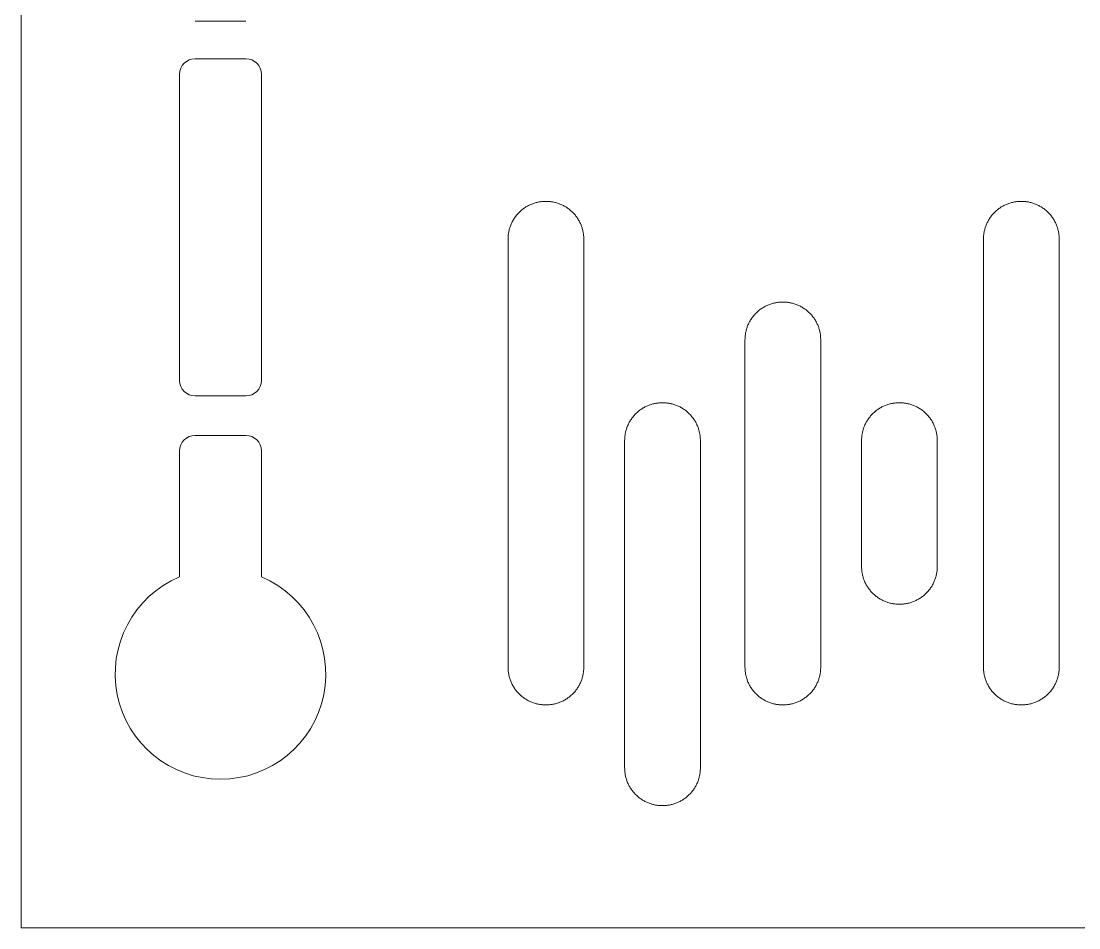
# Model space of a CAD drawing. Header units: metres. Extents: x -2538 to 7610, y -1082 to -498.
# Drawn here: x 7047.9 to 7329.1, y -1081.9 to -840.8 of the extents above; entities that cross this region are included whole.
import ezdxf

# ---------------------------------------------------------------- set-up
doc = ezdxf.new("R2010")
doc.units = ezdxf.units.M
doc.linetypes.add('AUSGEZOGEN', pattern=[0])
doc.layers.add('Standard', color=7, linetype='AUSGEZOGEN', lineweight=25)

msp = doc.modelspace()

# ---------------------------------------------------------------- linework, layer by layer
at = {"layer": 'Standard', "color": 7, "linetype": 'AUSGEZOGEN', "lineweight": 13}
for p, q in [((7094.14, -840.79), (7107.67, -840.79)), ((7094.14, -850.79), (7107.67, -850.79)), ((7090.04, -936.33), (7090.04, -854.89)), ((7111.77, -936.33), (7111.77, -854.89)), ((7094.14, -940.43), (7107.67, -940.43)), ((7094.14, -950.93), (7107.67, -950.93)), ((7090.04, -988.57), (7090.04, -955.04)), ((7111.77, -988.57), (7111.77, -955.04))]:
    msp.add_line(p, q, dxfattribs=at)
for points in [[(7047.91, -1081.87), (7609.91, -1081.87), (7609.91, -519.87), (7047.91, -519.87), (7047.91, -1081.87)], [(7197.5, -1012.6), (7197.5, -898.71), (7197.5, -898.48), (7197.49, -898.26), (7197.48, -898.04), (7197.46, -897.81), (7197.43, -897.58), (7197.41, -897.35), (7197.37, -897.12), (7197.33, -896.89), (7197.29, -896.65), (7197.23, -896.42), (7197.18, -896.19), (7197.11, -895.96), (7197.04, -895.72), (7196.97, -895.49), (7196.88, -895.26), (7196.8, -895.03), (7196.7, -894.8), (7196.6, -894.57), (7196.49, -894.34), (7196.38, -894.11), (7196.26, -893.89), (7196.14, -893.67), (7196.01, -893.45), (7195.87, -893.23), (7195.73, -893.02), (7195.58, -892.81), (7195.42, -892.61), (7195.26, -892.4), (7195.1, -892.21), (7194.93, -892.01), (7194.75, -891.82), (7194.57, -891.64), (7194.38, -891.46), (7194.19, -891.28), (7194, -891.11), (7193.8, -890.94), (7193.6, -890.78), (7193.39, -890.63), (7193.18, -890.48), (7192.97, -890.34), (7192.75, -890.2), (7192.54, -890.07), (7192.31, -889.94), (7192.09, -889.82), (7191.87, -889.71), (7191.64, -889.6), (7191.41, -889.5), (7191.18, -889.41), (7190.95, -889.32), (7190.72, -889.24), (7190.48, -889.16), (7190.25, -889.09), (7190.02, -889.03), (7189.78, -888.97), (7189.55, -888.92), (7189.32, -888.87), (7189.09, -888.83), (7188.86, -888.8), (7188.63, -888.77), (7188.4, -888.75), (7188.17, -888.73), (7187.94, -888.72), (7187.72, -888.71), (7187.5, -888.71), (7187.37, -888.71), (7187.15, -888.71), (7186.93, -888.72), (7186.7, -888.73), (7186.47, -888.75), (7186.25, -888.77), (7186.02, -888.8), (7185.79, -888.83), (7185.55, -888.87), (7185.32, -888.92), (7185.09, -888.97), (7184.86, -889.03), (7184.62, -889.09), (7184.39, -889.16), (7184.16, -889.24), (7183.92, -889.32), (7183.69, -889.41), (7183.46, -889.5), (7183.23, -889.6), (7183.01, -889.71), (7182.78, -889.82), (7182.56, -889.94), (7182.34, -890.07), (7182.12, -890.2), (7181.9, -890.34), (7181.69, -890.48), (7181.48, -890.63), (7181.27, -890.78), (7181.07, -890.94), (7180.87, -891.11), (7180.68, -891.28), (7180.49, -891.46), (7180.3, -891.64), (7180.12, -891.82), (7179.95, -892.01), (7179.78, -892.21), (7179.61, -892.4), (7179.45, -892.61), (7179.3, -892.81), (7179.15, -893.02), (7179, -893.23), (7178.87, -893.45), (7178.73, -893.67), (7178.61, -893.89), (7178.49, -894.11), (7178.38, -894.34), (7178.27, -894.57), (7178.17, -894.8), (7178.08, -895.03), (7177.99, -895.26), (7177.91, -895.49), (7177.83, -895.72), (7177.76, -895.96), (7177.7, -896.19), (7177.64, -896.42), (7177.59, -896.65), (7177.54, -896.89), (7177.5, -897.12), (7177.47, -897.35), (7177.44, -897.58), (7177.41, -897.81), (7177.4, -898.04), (7177.38, -898.26), (7177.38, -898.48), (7177.37, -898.71), (7177.37, -1012.6), (7177.38, -1012.82), (7177.38, -1013.04), (7177.4, -1013.27), (7177.41, -1013.49), (7177.44, -1013.72), (7177.47, -1013.95), (7177.5, -1014.18), (7177.54, -1014.42), (7177.59, -1014.65), (7177.64, -1014.88), (7177.7, -1015.11), (7177.76, -1015.35), (7177.83, -1015.58), (7177.91, -1015.81), (7177.99, -1016.05), (7178.08, -1016.28), (7178.17, -1016.51), (7178.27, -1016.74), (7178.38, -1016.96), (7178.49, -1017.19), (7178.61, -1017.41), (7178.73, -1017.63), (7178.87, -1017.85), (7179, -1018.07), (7179.15, -1018.28), (7179.3, -1018.49), (7179.45, -1018.7), (7179.61, -1018.9), (7179.78, -1019.1), (7179.95, -1019.29), (7180.12, -1019.48), (7180.3, -1019.67), (7180.49, -1019.85), (7180.68, -1020.02), (7180.87, -1020.19), (7181.07, -1020.36), (7181.27, -1020.52), (7181.48, -1020.67), (7181.69, -1020.82), (7181.9, -1020.97), (7182.12, -1021.1), (7182.34, -1021.23), (7182.56, -1021.36), (7182.78, -1021.48), (7183.01, -1021.59), (7183.23, -1021.7), (7183.46, -1021.8), (7183.69, -1021.89), (7183.92, -1021.98), (7184.16, -1022.06), (7184.39, -1022.14), (7184.62, -1022.21), (7184.86, -1022.27), (7185.09, -1022.33), (7185.32, -1022.38), (7185.55, -1022.43), (7185.79, -1022.47), (7186.02, -1022.5), (7186.25, -1022.53), (7186.47, -1022.56), (7186.7, -1022.57), (7186.93, -1022.59), (7187.15, -1022.59), (7187.37, -1022.6), (7187.5, -1022.6), (7187.72, -1022.59), (7187.94, -1022.59), (7188.17, -1022.57), (7188.4, -1022.56), (7188.63, -1022.53), (7188.86, -1022.5), (7189.09, -1022.47), (7189.32, -1022.43), (7189.55, -1022.38), (7189.78, -1022.33), (7190.02, -1022.27), (7190.25, -1022.21), (7190.48, -1022.14), (7190.72, -1022.06), (7190.95, -1021.98), (7191.18, -1021.89), (7191.41, -1021.8), (7191.64, -1021.7), (7191.87, -1021.59), (7192.09, -1021.48), (7192.31, -1021.36), (7192.54, -1021.23), (7192.75, -1021.1), (7192.97, -1020.97), (7193.18, -1020.82), (7193.39, -1020.67), (7193.6, -1020.52), (7193.8, -1020.36), (7194, -1020.19), (7194.19, -1020.02), (7194.38, -1019.85), (7194.57, -1019.67), (7194.75, -1019.48), (7194.93, -1019.29), (7195.1, -1019.1), (7195.26, -1018.9), (7195.42, -1018.7), (7195.58, -1018.49), (7195.73, -1018.28), (7195.87, -1018.07), (7196.01, -1017.85), (7196.14, -1017.63), (7196.26, -1017.41), (7196.38, -1017.19), (7196.49, -1016.96), (7196.6, -1016.74), (7196.7, -1016.51), (7196.8, -1016.28), (7196.88, -1016.05), (7196.97, -1015.81), (7197.04, -1015.58), (7197.11, -1015.35), (7197.18, -1015.11), (7197.23, -1014.88), (7197.29, -1014.65), (7197.33, -1014.42), (7197.37, -1014.18), (7197.41, -1013.95), (7197.43, -1013.72), (7197.46, -1013.49), (7197.48, -1013.27), (7197.49, -1013.04), (7197.5, -1012.82), (7197.5, -1012.6)], [(7323.91, -1012.6), (7323.91, -898.71), (7323.9, -898.48), (7323.9, -898.26), (7323.88, -898.04), (7323.87, -897.81), (7323.84, -897.58), (7323.81, -897.35), (7323.78, -897.12), (7323.74, -896.89), (7323.69, -896.65), (7323.64, -896.42), (7323.59, -896.19), (7323.52, -895.96), (7323.45, -895.72), (7323.38, -895.49), (7323.29, -895.26), (7323.21, -895.03), (7323.11, -894.8), (7323.01, -894.57), (7322.9, -894.34), (7322.79, -894.11), (7322.67, -893.89), (7322.55, -893.67), (7322.41, -893.45), (7322.28, -893.23), (7322.13, -893.02), (7321.99, -892.81), (7321.83, -892.61), (7321.67, -892.4), (7321.51, -892.21), (7321.33, -892.01), (7321.16, -891.82), (7320.98, -891.64), (7320.79, -891.46), (7320.6, -891.28), (7320.41, -891.11), (7320.21, -890.94), (7320.01, -890.78), (7319.8, -890.63), (7319.59, -890.48), (7319.38, -890.34), (7319.16, -890.2), (7318.94, -890.07), (7318.72, -889.94), (7318.5, -889.82), (7318.27, -889.71), (7318.05, -889.6), (7317.82, -889.5), (7317.59, -889.41), (7317.36, -889.32), (7317.12, -889.24), (7316.89, -889.16), (7316.66, -889.09), (7316.43, -889.03), (7316.19, -888.97), (7315.96, -888.92), (7315.73, -888.87), (7315.5, -888.83), (7315.26, -888.8), (7315.03, -888.77), (7314.81, -888.75), (7314.58, -888.73), (7314.35, -888.72), (7314.13, -888.71), (7313.91, -888.71), (7313.78, -888.71), (7313.56, -888.71), (7313.34, -888.72), (7313.11, -888.73), (7312.88, -888.75), (7312.66, -888.77), (7312.43, -888.8), (7312.19, -888.83), (7311.96, -888.87), (7311.73, -888.92), (7311.5, -888.97), (7311.26, -889.03), (7311.03, -889.09), (7310.8, -889.16), (7310.56, -889.24), (7310.33, -889.32), (7310.1, -889.41), (7309.87, -889.5), (7309.64, -889.6), (7309.41, -889.71), (7309.19, -889.82), (7308.97, -889.94), (7308.74, -890.07), (7308.53, -890.2), (7308.31, -890.34), (7308.1, -890.48), (7307.89, -890.63), (7307.68, -890.78), (7307.48, -890.94), (7307.28, -891.11), (7307.09, -891.28), (7306.9, -891.46), (7306.71, -891.64), (7306.53, -891.82), (7306.35, -892.01), (7306.18, -892.21), (7306.02, -892.4), (7305.86, -892.61), (7305.7, -892.81), (7305.56, -893.02), (7305.41, -893.23), (7305.28, -893.45), (7305.14, -893.67), (7305.02, -893.89), (7304.9, -894.11), (7304.79, -894.34), (7304.68, -894.57), (7304.58, -894.8), (7304.48, -895.03), (7304.4, -895.26), (7304.31, -895.49), (7304.24, -895.72), (7304.17, -895.96), (7304.1, -896.19), (7304.05, -896.42), (7304, -896.65), (7303.95, -896.89), (7303.91, -897.12), (7303.87, -897.35), (7303.85, -897.58), (7303.82, -897.81), (7303.8, -898.04), (7303.79, -898.26), (7303.78, -898.48), (7303.78, -898.71), (7303.78, -1012.6), (7303.78, -1012.82), (7303.79, -1013.04), (7303.8, -1013.27), (7303.82, -1013.49), (7303.85, -1013.72), (7303.87, -1013.95), (7303.91, -1014.18), (7303.95, -1014.42), (7304, -1014.65), (7304.05, -1014.88), (7304.1, -1015.11), (7304.17, -1015.35), (7304.24, -1015.58), (7304.31, -1015.81), (7304.4, -1016.05), (7304.48, -1016.28), (7304.58, -1016.51), (7304.68, -1016.74), (7304.79, -1016.96), (7304.9, -1017.19), (7305.02, -1017.41), (7305.14, -1017.63), (7305.28, -1017.85), (7305.41, -1018.07), (7305.56, -1018.28), (7305.7, -1018.49), (7305.86, -1018.7), (7306.02, -1018.9), (7306.18, -1019.1), (7306.35, -1019.29), (7306.53, -1019.48), (7306.71, -1019.67), (7306.9, -1019.85), (7307.09, -1020.02), (7307.28, -1020.19), (7307.48, -1020.36), (7307.68, -1020.52), (7307.89, -1020.67), (7308.1, -1020.82), (7308.31, -1020.97), (7308.53, -1021.1), (7308.74, -1021.23), (7308.97, -1021.36), (7309.19, -1021.48), (7309.41, -1021.59), (7309.64, -1021.7), (7309.87, -1021.8), (7310.1, -1021.89), (7310.33, -1021.98), (7310.56, -1022.06), (7310.8, -1022.14), (7311.03, -1022.21), (7311.26, -1022.27), (7311.5, -1022.33), (7311.73, -1022.38), (7311.96, -1022.43), (7312.19, -1022.47), (7312.43, -1022.5), (7312.66, -1022.53), (7312.88, -1022.56), (7313.11, -1022.57), (7313.34, -1022.59), (7313.56, -1022.59), (7313.78, -1022.6), (7313.91, -1022.6), (7314.13, -1022.59), (7314.35, -1022.59), (7314.58, -1022.57), (7314.81, -1022.56), (7315.03, -1022.53), (7315.26, -1022.5), (7315.5, -1022.47), (7315.73, -1022.43), (7315.96, -1022.38), (7316.19, -1022.33), (7316.43, -1022.27), (7316.66, -1022.21), (7316.89, -1022.14), (7317.12, -1022.06), (7317.36, -1021.98), (7317.59, -1021.89), (7317.82, -1021.8), (7318.05, -1021.7), (7318.27, -1021.59), (7318.5, -1021.48), (7318.72, -1021.36), (7318.94, -1021.23), (7319.16, -1021.1), (7319.38, -1020.97), (7319.59, -1020.82), (7319.8, -1020.67), (7320.01, -1020.52), (7320.21, -1020.36), (7320.41, -1020.19), (7320.6, -1020.02), (7320.79, -1019.85), (7320.98, -1019.67), (7321.16, -1019.48), (7321.33, -1019.29), (7321.51, -1019.1), (7321.67, -1018.9), (7321.83, -1018.7), (7321.99, -1018.49), (7322.13, -1018.28), (7322.28, -1018.07), (7322.41, -1017.85), (7322.55, -1017.63), (7322.67, -1017.41), (7322.79, -1017.19), (7322.9, -1016.96), (7323.01, -1016.74), (7323.11, -1016.51), (7323.21, -1016.28), (7323.29, -1016.05), (7323.38, -1015.81), (7323.45, -1015.58), (7323.52, -1015.35), (7323.59, -1015.11), (7323.64, -1014.88), (7323.69, -1014.65), (7323.74, -1014.42), (7323.78, -1014.18), (7323.81, -1013.95), (7323.84, -1013.72), (7323.87, -1013.49), (7323.88, -1013.27), (7323.9, -1013.04), (7323.9, -1012.82), (7323.91, -1012.6)], [(7260.5, -1012.6), (7260.5, -925.48), (7260.5, -925.26), (7260.49, -925.04), (7260.48, -924.81), (7260.46, -924.59), (7260.43, -924.36), (7260.41, -924.13), (7260.37, -923.9), (7260.33, -923.66), (7260.29, -923.43), (7260.23, -923.2), (7260.18, -922.97), (7260.11, -922.73), (7260.04, -922.5), (7259.97, -922.27), (7259.88, -922.03), (7259.8, -921.8), (7259.7, -921.57), (7259.6, -921.34), (7259.49, -921.12), (7259.38, -920.89), (7259.26, -920.67), (7259.14, -920.45), (7259.01, -920.23), (7258.87, -920.01), (7258.73, -919.8), (7258.58, -919.59), (7258.42, -919.38), (7258.26, -919.18), (7258.1, -918.98), (7257.93, -918.79), (7257.75, -918.6), (7257.57, -918.41), (7257.38, -918.23), (7257.19, -918.06), (7257, -917.89), (7256.8, -917.72), (7256.6, -917.56), (7256.39, -917.41), (7256.18, -917.26), (7255.97, -917.11), (7255.75, -916.98), (7255.54, -916.85), (7255.31, -916.72), (7255.09, -916.6), (7254.87, -916.49), (7254.64, -916.38), (7254.41, -916.28), (7254.18, -916.19), (7253.95, -916.1), (7253.72, -916.02), (7253.48, -915.94), (7253.25, -915.87), (7253.02, -915.81), (7252.78, -915.75), (7252.55, -915.7), (7252.32, -915.65), (7252.09, -915.61), (7251.86, -915.58), (7251.63, -915.55), (7251.4, -915.52), (7251.17, -915.51), (7250.94, -915.49), (7250.72, -915.49), (7250.5, -915.48), (7250.37, -915.48), (7250.15, -915.49), (7249.93, -915.49), (7249.7, -915.51), (7249.47, -915.52), (7249.25, -915.55), (7249.02, -915.58), (7248.79, -915.61), (7248.55, -915.65), (7248.32, -915.7), (7248.09, -915.75), (7247.86, -915.81), (7247.62, -915.87), (7247.39, -915.94), (7247.16, -916.02), (7246.92, -916.1), (7246.69, -916.19), (7246.46, -916.28), (7246.23, -916.38), (7246.01, -916.49), (7245.78, -916.6), (7245.56, -916.72), (7245.34, -916.85), (7245.12, -916.98), (7244.9, -917.11), (7244.69, -917.26), (7244.48, -917.41), (7244.27, -917.56), (7244.07, -917.72), (7243.87, -917.89), (7243.68, -918.06), (7243.49, -918.23), (7243.3, -918.41), (7243.12, -918.6), (7242.95, -918.79), (7242.78, -918.98), (7242.61, -919.18), (7242.45, -919.38), (7242.3, -919.59), (7242.15, -919.8), (7242, -920.01), (7241.87, -920.23), (7241.73, -920.45), (7241.61, -920.67), (7241.49, -920.89), (7241.38, -921.12), (7241.27, -921.34), (7241.17, -921.57), (7241.08, -921.8), (7240.99, -922.03), (7240.91, -922.27), (7240.83, -922.5), (7240.76, -922.73), (7240.7, -922.97), (7240.64, -923.2), (7240.59, -923.43), (7240.54, -923.66), (7240.5, -923.9), (7240.47, -924.13), (7240.44, -924.36), (7240.41, -924.59), (7240.4, -924.81), (7240.38, -925.04), (7240.38, -925.26), (7240.37, -925.48), (7240.37, -1012.6), (7240.38, -1012.82), (7240.38, -1013.04), (7240.4, -1013.27), (7240.41, -1013.49), (7240.44, -1013.72), (7240.47, -1013.95), (7240.5, -1014.18), (7240.54, -1014.42), (7240.59, -1014.65), (7240.64, -1014.88), (7240.7, -1015.11), (7240.76, -1015.35), (7240.83, -1015.58), (7240.91, -1015.81), (7240.99, -1016.05), (7241.08, -1016.28), (7241.17, -1016.51), (7241.27, -1016.74), (7241.38, -1016.96), (7241.49, -1017.19), (7241.61, -1017.41), (7241.73, -1017.63), (7241.87, -1017.85), (7242, -1018.07), (7242.15, -1018.28), (7242.3, -1018.49), (7242.45, -1018.7), (7242.61, -1018.9), (7242.78, -1019.1), (7242.95, -1019.29), (7243.12, -1019.48), (7243.3, -1019.67), (7243.49, -1019.85), (7243.68, -1020.02), (7243.87, -1020.19), (7244.07, -1020.36), (7244.27, -1020.52), (7244.48, -1020.67), (7244.69, -1020.82), (7244.9, -1020.97), (7245.12, -1021.1), (7245.34, -1021.23), (7245.56, -1021.36), (7245.78, -1021.48), (7246.01, -1021.59), (7246.23, -1021.7), (7246.46, -1021.8), (7246.69, -1021.89), (7246.92, -1021.98), (7247.16, -1022.06), (7247.39, -1022.14), (7247.62, -1022.21), (7247.86, -1022.27), (7248.09, -1022.33), (7248.32, -1022.38), (7248.55, -1022.43), (7248.79, -1022.47), (7249.02, -1022.5), (7249.25, -1022.53), (7249.47, -1022.56), (7249.7, -1022.57), (7249.93, -1022.59), (7250.15, -1022.59), (7250.37, -1022.6), (7250.5, -1022.6), (7250.72, -1022.59), (7250.94, -1022.59), (7251.17, -1022.57), (7251.4, -1022.56), (7251.63, -1022.53), (7251.86, -1022.5), (7252.09, -1022.47), (7252.32, -1022.43), (7252.55, -1022.38), (7252.78, -1022.33), (7253.02, -1022.27), (7253.25, -1022.21), (7253.48, -1022.14), (7253.72, -1022.06), (7253.95, -1021.98), (7254.18, -1021.89), (7254.41, -1021.8), (7254.64, -1021.7), (7254.87, -1021.59), (7255.09, -1021.48), (7255.31, -1021.36), (7255.54, -1021.23), (7255.75, -1021.1), (7255.97, -1020.97), (7256.18, -1020.82), (7256.39, -1020.67), (7256.6, -1020.52), (7256.8, -1020.36), (7257, -1020.19), (7257.19, -1020.02), (7257.38, -1019.85), (7257.57, -1019.67), (7257.75, -1019.48), (7257.93, -1019.29), (7258.1, -1019.1), (7258.26, -1018.9), (7258.42, -1018.7), (7258.58, -1018.49), (7258.73, -1018.28), (7258.87, -1018.07), (7259.01, -1017.85), (7259.14, -1017.63), (7259.26, -1017.41), (7259.38, -1017.19), (7259.49, -1016.96), (7259.6, -1016.74), (7259.7, -1016.51), (7259.8, -1016.28), (7259.88, -1016.05), (7259.97, -1015.81), (7260.04, -1015.58), (7260.11, -1015.35), (7260.18, -1015.11), (7260.23, -1014.88), (7260.29, -1014.65), (7260.33, -1014.42), (7260.37, -1014.18), (7260.41, -1013.95), (7260.43, -1013.72), (7260.46, -1013.49), (7260.48, -1013.27), (7260.49, -1013.04), (7260.5, -1012.82), (7260.5, -1012.6)], [(7228.5, -1039.37), (7228.5, -952.26), (7228.5, -952.04), (7228.49, -951.82), (7228.48, -951.59), (7228.46, -951.36), (7228.43, -951.14), (7228.41, -950.91), (7228.37, -950.67), (7228.33, -950.44), (7228.29, -950.21), (7228.23, -949.98), (7228.18, -949.74), (7228.11, -949.51), (7228.04, -949.28), (7227.97, -949.04), (7227.88, -948.81), (7227.8, -948.58), (7227.7, -948.35), (7227.6, -948.12), (7227.49, -947.89), (7227.38, -947.67), (7227.26, -947.45), (7227.14, -947.22), (7227.01, -947.01), (7226.87, -946.79), (7226.73, -946.58), (7226.58, -946.37), (7226.42, -946.16), (7226.26, -945.96), (7226.1, -945.76), (7225.93, -945.57), (7225.75, -945.38), (7225.57, -945.19), (7225.38, -945.01), (7225.19, -944.83), (7225, -944.66), (7224.8, -944.5), (7224.6, -944.34), (7224.39, -944.18), (7224.18, -944.04), (7223.97, -943.89), (7223.75, -943.76), (7223.54, -943.62), (7223.31, -943.5), (7223.09, -943.38), (7222.87, -943.27), (7222.64, -943.16), (7222.41, -943.06), (7222.18, -942.96), (7221.95, -942.88), (7221.72, -942.79), (7221.48, -942.72), (7221.25, -942.65), (7221.02, -942.58), (7220.78, -942.53), (7220.55, -942.48), (7220.32, -942.43), (7220.09, -942.39), (7219.86, -942.35), (7219.63, -942.33), (7219.4, -942.3), (7219.17, -942.28), (7218.94, -942.27), (7218.72, -942.26), (7218.5, -942.26), (7218.37, -942.26), (7218.15, -942.26), (7217.93, -942.27), (7217.7, -942.28), (7217.47, -942.3), (7217.25, -942.33), (7217.02, -942.35), (7216.79, -942.39), (7216.55, -942.43), (7216.32, -942.48), (7216.09, -942.53), (7215.86, -942.58), (7215.62, -942.65), (7215.39, -942.72), (7215.16, -942.79), (7214.92, -942.88), (7214.69, -942.96), (7214.46, -943.06), (7214.23, -943.16), (7214.01, -943.27), (7213.78, -943.38), (7213.56, -943.5), (7213.34, -943.62), (7213.12, -943.76), (7212.9, -943.89), (7212.69, -944.04), (7212.48, -944.18), (7212.27, -944.34), (7212.07, -944.5), (7211.87, -944.66), (7211.68, -944.83), (7211.49, -945.01), (7211.3, -945.19), (7211.12, -945.38), (7210.95, -945.57), (7210.78, -945.76), (7210.61, -945.96), (7210.45, -946.16), (7210.3, -946.37), (7210.15, -946.58), (7210, -946.79), (7209.87, -947.01), (7209.73, -947.22), (7209.61, -947.45), (7209.49, -947.67), (7209.38, -947.89), (7209.27, -948.12), (7209.17, -948.35), (7209.08, -948.58), (7208.99, -948.81), (7208.91, -949.04), (7208.83, -949.28), (7208.76, -949.51), (7208.7, -949.74), (7208.64, -949.98), (7208.59, -950.21), (7208.54, -950.44), (7208.5, -950.67), (7208.47, -950.91), (7208.44, -951.14), (7208.41, -951.36), (7208.4, -951.59), (7208.38, -951.82), (7208.38, -952.04), (7208.37, -952.26), (7208.37, -1039.37), (7208.38, -1039.6), (7208.38, -1039.82), (7208.4, -1040.04), (7208.41, -1040.27), (7208.44, -1040.5), (7208.47, -1040.73), (7208.5, -1040.96), (7208.54, -1041.19), (7208.59, -1041.43), (7208.64, -1041.66), (7208.7, -1041.89), (7208.76, -1042.13), (7208.83, -1042.36), (7208.91, -1042.59), (7208.99, -1042.82), (7209.08, -1043.05), (7209.17, -1043.28), (7209.27, -1043.51), (7209.38, -1043.74), (7209.49, -1043.97), (7209.61, -1044.19), (7209.73, -1044.41), (7209.87, -1044.63), (7210, -1044.85), (7210.15, -1045.06), (7210.3, -1045.27), (7210.45, -1045.47), (7210.61, -1045.68), (7210.78, -1045.87), (7210.95, -1046.07), (7211.12, -1046.26), (7211.3, -1046.44), (7211.49, -1046.63), (7211.68, -1046.8), (7211.87, -1046.97), (7212.07, -1047.14), (7212.27, -1047.3), (7212.48, -1047.45), (7212.69, -1047.6), (7212.9, -1047.74), (7213.12, -1047.88), (7213.34, -1048.01), (7213.56, -1048.14), (7213.78, -1048.26), (7214.01, -1048.37), (7214.23, -1048.48), (7214.46, -1048.58), (7214.69, -1048.67), (7214.92, -1048.76), (7215.16, -1048.84), (7215.39, -1048.92), (7215.62, -1048.99), (7215.86, -1049.05), (7216.09, -1049.11), (7216.32, -1049.16), (7216.55, -1049.21), (7216.79, -1049.25), (7217.02, -1049.28), (7217.25, -1049.31), (7217.47, -1049.33), (7217.7, -1049.35), (7217.93, -1049.36), (7218.15, -1049.37), (7218.37, -1049.37), (7218.5, -1049.37), (7218.72, -1049.37), (7218.94, -1049.36), (7219.17, -1049.35), (7219.4, -1049.33), (7219.63, -1049.31), (7219.86, -1049.28), (7220.09, -1049.25), (7220.32, -1049.21), (7220.55, -1049.16), (7220.78, -1049.11), (7221.02, -1049.05), (7221.25, -1048.99), (7221.48, -1048.92), (7221.72, -1048.84), (7221.95, -1048.76), (7222.18, -1048.67), (7222.41, -1048.58), (7222.64, -1048.48), (7222.87, -1048.37), (7223.09, -1048.26), (7223.31, -1048.14), (7223.54, -1048.01), (7223.75, -1047.88), (7223.97, -1047.74), (7224.18, -1047.6), (7224.39, -1047.45), (7224.6, -1047.3), (7224.8, -1047.14), (7225, -1046.97), (7225.19, -1046.8), (7225.38, -1046.63), (7225.57, -1046.44), (7225.75, -1046.26), (7225.93, -1046.07), (7226.1, -1045.87), (7226.26, -1045.68), (7226.42, -1045.47), (7226.58, -1045.27), (7226.73, -1045.06), (7226.87, -1044.85), (7227.01, -1044.63), (7227.14, -1044.41), (7227.26, -1044.19), (7227.38, -1043.97), (7227.49, -1043.74), (7227.6, -1043.51), (7227.7, -1043.28), (7227.8, -1043.05), (7227.88, -1042.82), (7227.97, -1042.59), (7228.04, -1042.36), (7228.11, -1042.13), (7228.18, -1041.89), (7228.23, -1041.66), (7228.29, -1041.43), (7228.33, -1041.19), (7228.37, -1040.96), (7228.41, -1040.73), (7228.43, -1040.5), (7228.46, -1040.27), (7228.48, -1040.04), (7228.49, -1039.82), (7228.5, -1039.6), (7228.5, -1039.37)], [(7291.5, -985.82), (7291.5, -952.26), (7291.5, -952.04), (7291.49, -951.82), (7291.48, -951.59), (7291.46, -951.36), (7291.43, -951.14), (7291.41, -950.91), (7291.37, -950.67), (7291.33, -950.44), (7291.29, -950.21), (7291.23, -949.98), (7291.18, -949.74), (7291.11, -949.51), (7291.04, -949.28), (7290.97, -949.04), (7290.88, -948.81), (7290.8, -948.58), (7290.7, -948.35), (7290.6, -948.12), (7290.49, -947.89), (7290.38, -947.67), (7290.26, -947.45), (7290.14, -947.22), (7290.01, -947.01), (7289.87, -946.79), (7289.73, -946.58), (7289.58, -946.37), (7289.42, -946.16), (7289.26, -945.96), (7289.1, -945.76), (7288.93, -945.57), (7288.75, -945.38), (7288.57, -945.19), (7288.38, -945.01), (7288.19, -944.83), (7288, -944.66), (7287.8, -944.5), (7287.6, -944.34), (7287.39, -944.18), (7287.18, -944.04), (7286.97, -943.89), (7286.75, -943.76), (7286.54, -943.62), (7286.31, -943.5), (7286.09, -943.38), (7285.87, -943.27), (7285.64, -943.16), (7285.41, -943.06), (7285.18, -942.96), (7284.95, -942.88), (7284.72, -942.79), (7284.48, -942.72), (7284.25, -942.65), (7284.02, -942.58), (7283.78, -942.53), (7283.55, -942.48), (7283.32, -942.43), (7283.09, -942.39), (7282.86, -942.35), (7282.63, -942.33), (7282.4, -942.3), (7282.17, -942.28), (7281.94, -942.27), (7281.72, -942.26), (7281.5, -942.26), (7281.37, -942.26), (7281.15, -942.26), (7280.93, -942.27), (7280.7, -942.28), (7280.47, -942.3), (7280.25, -942.33), (7280.02, -942.35), (7279.79, -942.39), (7279.55, -942.43), (7279.32, -942.48), (7279.09, -942.53), (7278.86, -942.58), (7278.62, -942.65), (7278.39, -942.72), (7278.16, -942.79), (7277.92, -942.88), (7277.69, -942.96), (7277.46, -943.06), (7277.23, -943.16), (7277.01, -943.27), (7276.78, -943.38), (7276.56, -943.5), (7276.34, -943.62), (7276.12, -943.76), (7275.9, -943.89), (7275.69, -944.04), (7275.48, -944.18), (7275.27, -944.34), (7275.07, -944.5), (7274.87, -944.66), (7274.68, -944.83), (7274.49, -945.01), (7274.3, -945.19), (7274.12, -945.38), (7273.95, -945.57), (7273.78, -945.76), (7273.61, -945.96), (7273.45, -946.16), (7273.3, -946.37), (7273.15, -946.58), (7273, -946.79), (7272.87, -947.01), (7272.73, -947.22), (7272.61, -947.45), (7272.49, -947.67), (7272.38, -947.89), (7272.27, -948.12), (7272.17, -948.35), (7272.08, -948.58), (7271.99, -948.81), (7271.91, -949.04), (7271.83, -949.28), (7271.76, -949.51), (7271.7, -949.74), (7271.64, -949.98), (7271.59, -950.21), (7271.54, -950.44), (7271.5, -950.67), (7271.47, -950.91), (7271.44, -951.14), (7271.41, -951.36), (7271.4, -951.59), (7271.38, -951.82), (7271.38, -952.04), (7271.37, -952.26), (7271.37, -985.82), (7271.38, -986.04), (7271.38, -986.26), (7271.4, -986.49), (7271.41, -986.72), (7271.44, -986.94), (7271.47, -987.17), (7271.5, -987.41), (7271.54, -987.64), (7271.59, -987.87), (7271.64, -988.1), (7271.7, -988.34), (7271.76, -988.57), (7271.83, -988.8), (7271.91, -989.04), (7271.99, -989.27), (7272.08, -989.5), (7272.17, -989.73), (7272.27, -989.96), (7272.38, -990.19), (7272.49, -990.41), (7272.61, -990.63), (7272.73, -990.86), (7272.87, -991.07), (7273, -991.29), (7273.15, -991.5), (7273.3, -991.71), (7273.45, -991.92), (7273.61, -992.12), (7273.78, -992.32), (7273.95, -992.51), (7274.12, -992.7), (7274.3, -992.89), (7274.49, -993.07), (7274.68, -993.25), (7274.87, -993.42), (7275.07, -993.58), (7275.27, -993.74), (7275.48, -993.9), (7275.69, -994.04), (7275.9, -994.19), (7276.12, -994.33), (7276.34, -994.46), (7276.56, -994.58), (7276.78, -994.7), (7277.01, -994.81), (7277.23, -994.92), (7277.46, -995.02), (7277.69, -995.12), (7277.92, -995.2), (7278.16, -995.29), (7278.39, -995.36), (7278.62, -995.43), (7278.86, -995.5), (7279.09, -995.55), (7279.32, -995.61), (7279.55, -995.65), (7279.79, -995.69), (7280.02, -995.73), (7280.25, -995.75), (7280.47, -995.78), (7280.7, -995.8), (7280.93, -995.81), (7281.15, -995.82), (7281.37, -995.82), (7281.5, -995.82), (7281.72, -995.82), (7281.94, -995.81), (7282.17, -995.8), (7282.4, -995.78), (7282.63, -995.75), (7282.86, -995.73), (7283.09, -995.69), (7283.32, -995.65), (7283.55, -995.61), (7283.78, -995.55), (7284.02, -995.5), (7284.25, -995.43), (7284.48, -995.36), (7284.72, -995.29), (7284.95, -995.2), (7285.18, -995.12), (7285.41, -995.02), (7285.64, -994.92), (7285.87, -994.81), (7286.09, -994.7), (7286.31, -994.58), (7286.54, -994.46), (7286.75, -994.33), (7286.97, -994.19), (7287.18, -994.04), (7287.39, -993.9), (7287.6, -993.74), (7287.8, -993.58), (7288, -993.42), (7288.19, -993.25), (7288.38, -993.07), (7288.57, -992.89), (7288.75, -992.7), (7288.93, -992.51), (7289.1, -992.32), (7289.26, -992.12), (7289.42, -991.92), (7289.58, -991.71), (7289.73, -991.5), (7289.87, -991.29), (7290.01, -991.07), (7290.14, -990.86), (7290.26, -990.63), (7290.38, -990.41), (7290.49, -990.19), (7290.6, -989.96), (7290.7, -989.73), (7290.8, -989.5), (7290.88, -989.27), (7290.97, -989.04), (7291.04, -988.8), (7291.11, -988.57), (7291.18, -988.34), (7291.23, -988.1), (7291.29, -987.87), (7291.33, -987.64), (7291.37, -987.41), (7291.41, -987.17), (7291.43, -986.94), (7291.46, -986.72), (7291.48, -986.49), (7291.49, -986.26), (7291.5, -986.04), (7291.5, -985.82)]]:
    msp.add_lwpolyline(points, close=True, dxfattribs=at)
for centre, radius, start, end in [((7094.14, -854.89), 4.1, 90, 180), ((7107.67, -854.89), 4.1, 0, 90), ((7094.14, -936.33), 4.1, 180, 270), ((7107.67, -936.33), 4.1, 270, 0), ((7094.14, -955.04), 4.1, 90, 180), ((7107.67, -955.04), 4.1, 0, 90), ((7100.91, -1014.37), 28, 112.838, 67.162)]:
    msp.add_arc(centre, radius, start, end, dxfattribs=at)

doc.saveas('drawing.dxf')
